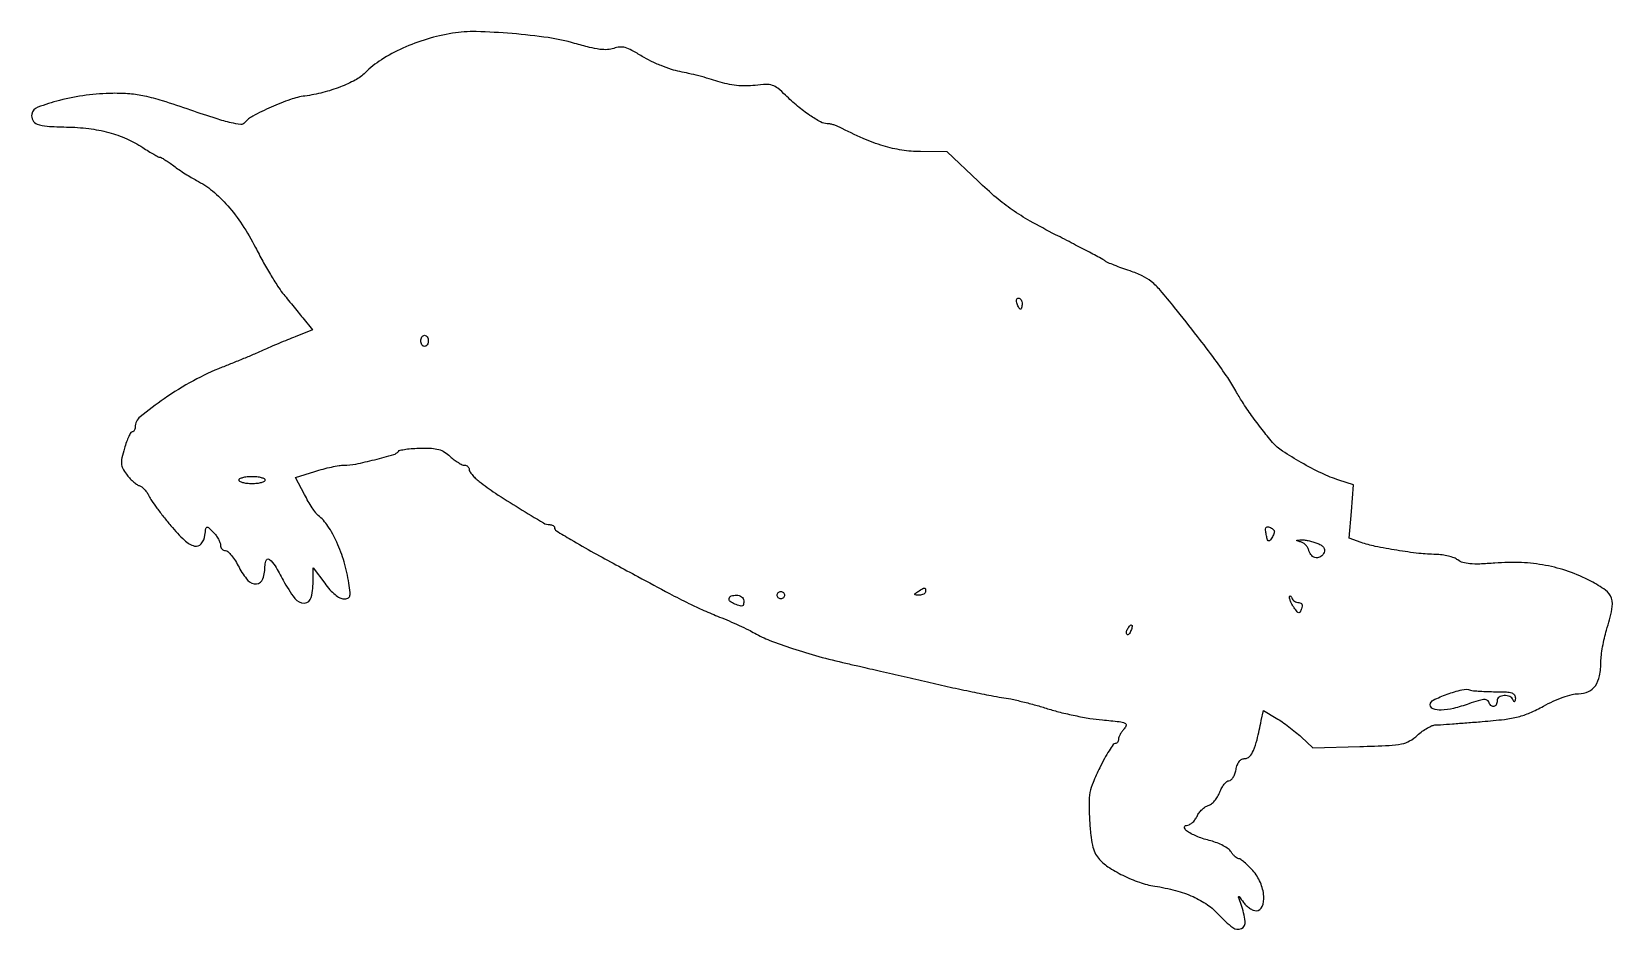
# Model space of a CAD drawing. Extents: x 0 to 426, y 0 to 242.
import ezdxf

# ---------------------------------------------------------------- set-up
doc = ezdxf.new("R2010")
doc.units = 0

msp = doc.modelspace()

# ---------------------------------------------------------------- linework, layer by layer
for points in [[(113.5, 241.355134, 0.033189), (106.679041, 239.786338, 0.033135), (100.121822, 237.32818, 0.035039), (94.367974, 234.222401, 0.054799), (89.977581, 230.711849, -0.072522), (87.323048, 228.738754, -0.031592), (83.32332, 226.898376, -0.029604), (78.622264, 225.398255, -0.029096), (73.749737, 224.453474, 0.051585), (69.85105, 223.514156, 0.01943), (64.62919, 221.438404, 0.017012), (59.71798, 219.058525, 0.100385), (57.515491, 217.257859, -0.251686), (56.444567, 216.814737, -0.032026), (53.897584, 217.238412, -0.020794), (49.868871, 218.355327, -0.004482), (43, 220.639175, 0.00601), (35.376686, 223.148028, 0.023288), (30.568754, 224.423697, 0.032913), (26.55816, 225.017457, 0.023176), (22, 225.176298, 0.030256), (14.770988, 224.654881, 0.029829), (7.622694, 223.264273, 0.025503), (1.739995, 221.426651, 0.262484), (0.153104, 219.556487, 0.172124), (0.399641, 217.93244, 0.183241), (1.609599, 216.878112, 0.072659), (4.271727, 216.312789, 0.012289), (9.479584, 216.106407, -0.026843), (15.489376, 215.69286, -0.035086), (20.894365, 214.639243, -0.037898), (25.740237, 212.933674, -0.042631), (30.075614, 210.568659, 0.007454), (31.61181, 209.584662, 0.010414), (33.01581, 208.754544, 0.007089), (34.206297, 208.105791, 0.121791), (34.634169, 208, -0.129961), (35.043135, 207.891875, -0.010158), (36.021312, 207.309163, -0.013306), (37.171006, 206.549021, -0.009771), (38.405609, 205.648213, 0.012324), (39.810303, 204.634248, 0.00802), (41.479228, 203.529937, 0.008065), (43.143351, 202.504197, 0.015192), (44.523678, 201.739569, -0.053835), (48.850266, 198.886006, -0.039846), (52.966973, 194.892018, -0.035493), (56.838379, 189.798611, -0.025717), (60.42687, 183.639417, 0.007908), (62.378173, 179.998114, 0.007679), (64.462333, 176.384176, 0.007613), (66.391556, 173.263476, 0.028044), (67.748103, 171.383244, 0.000098), (68.994315, 169.84615, 0.000059), (70.472163, 168.024524, 0.000059), (71.941037, 166.214839, 0.000104), (73.157134, 164.717581), (75.814268, 161.447507), (71.157134, 159.620996, 0.003772), (69.083022, 158.789428, 0.002436), (66.693033, 157.796597, 0.002448), (64.365935, 156.803128, 0.004619), (62.5, 155.975162, -0.005984), (60.486086, 155.088104, -0.002192), (57.61875, 153.880733, -0.002173), (54.473207, 152.588427, -0.002602), (51.5, 151.399984, 0.031243), (43.687133, 147.74545, 0.025753), (35.849708, 142.924267, 0.020011), (29.347035, 138.052393, 0.225664), (28, 135.219773, -0.062224), (27.941732, 134.753373, -0.080508), (27.77038, 134.358308, -0.097964), (27.516434, 134.0939, -0.153764), (27.218315, 134, 0.269209), (26.847656, 133.784837, 0.019612), (26.28121, 132.695951, 0.023173), (25.684795, 131.261868, 0.015171), (25.125856, 129.560684, 0.015522), (24.442954, 126.952327, 0.075419), (24.329521, 125.431961, 0.100043), (24.689333, 124.159153, 0.038385), (25.657541, 122.585824, 0.0275), (26.480378, 121.575293, 0.025583), (27.428262, 120.63519, 0.026475), (28.357569, 119.88801, 0.074129), (29.098243, 119.505918, -0.082152), (29.784413, 119.13797, -0.03945), (30.527569, 118.466171, -0.037728), (31.210216, 117.624601, -0.044039), (31.719694, 116.730778, 0.04295), (32.405045, 115.522304, 0.008132), (33.874475, 113.455299, 0.008631), (35.676743, 111.092036, 0.007825), (37.618276, 108.712794, 0.027319), (41.321111, 104.775441, 0.124018), (44.040789, 103.237393, 0.300865), (45.83185, 103.824161, 0.13958), (46.810577, 106.189423, -0.009773), (47.048536, 107.947729, -0.280795), (47.331119, 108.282168, -0.273946), (47.763469, 108.188649, -0.009401), (49.060577, 106.939423, -0.034646), (49.802752, 106.086594, -0.03337), (50.430294, 105.129081, -0.035211), (50.865995, 104.210856, -0.093433), (51, 103.5, 0.088293), (51.101929, 102.92728, 0.094755), (51.394442, 102.440625, 0.100011), (51.830526, 102.115069, 0.110933), (52.342782, 102, -0.194295), (53.00139, 101.734031, -0.030193), (53.970988, 100.678125, -0.029875), (55.015547, 99.223337, -0.02199), (56, 97.5, 0.059585), (58.371159, 93.989567, 0.239588), (60.695906, 93.041054, 0.302335), (62.41919, 94.406662, 0.078532), (63, 98.081787, -0.13958), (63.399422, 99.484716, -0.4552), (64.234704, 99.620989, -0.084399), (65.701819, 97.913344, -0.012922), (67.919316, 94, 0.038936), (71.029579, 89.121026, 0.244697), (73.610251, 87.888788, 0.34004), (75.449019, 89.406499, 0.056363), (76, 94.27879), (76, 97.394005), (79.08651, 93.197003, 0.024927), (80.490471, 91.474776, 0.037794), (81.888615, 90.14202, 0.04481), (83.174273, 89.26933, 0.127379), (84.214319, 89, 0.079124), (85.302809, 89.173336, 0.240017), (85.816657, 89.688792, 0.106406), (85.924028, 90.751443, 0.011099), (85.588437, 93.25, 0.032086), (84.316651, 98.940957, 0.035382), (82.356348, 104.233101, 0.038645), (79.946249, 108.616239, 0.079696), (77.318186, 111.5, -0.067277), (76.688453, 112.157614, -0.012045), (75.719558, 113.557849, -0.012815), (74.658914, 115.266307, -0.011263), (73.63873, 117.101188), (71.214518, 121.702376), (76.445151, 123.351188, -0.012641), (78.639429, 123.982359, -0.011905), (80.906948, 124.515662, -0.011958), (82.937988, 124.892117, -0.03986), (84.289102, 125, 0.050261), (87.448537, 125.318398, 0.012342), (92.544578, 126.487752, 0.007242), (97.692794, 127.883362, 0.164385), (98.937315, 128.744066, -0.184723), (99.414126, 129.046727, -0.014263), (100.933981, 129.31034, -0.018017), (102.817755, 129.513025, -0.012725), (104.944323, 129.610283, -0.018306), (107.864744, 129.562518, -0.055441), (109.823494, 129.238913, -0.071239), (111.379976, 128.549909, -0.047208), (112.934105, 127.360283, 0.022537), (114.001102, 126.456804, 0.025605), (115.102024, 125.693333, 0.026027), (116.091675, 125.148696, 0.113245), (116.739782, 125, -0.086495), (117.220991, 124.916128, -0.094084), (117.629811, 124.675089, -0.100248), (117.903255, 124.315852, -0.113177), (118, 123.89392, 0.145725), (118.16701, 123.333056, 0.029017), (118.795771, 122.482975, 0.028463), (119.671897, 121.545852, 0.023163), (120.709008, 120.64392, 0.021816), (125.063926, 117.496269, 0.008106), (131.444239, 113.442465, 0.003508), (138.057013, 109.453467, 0.13475), (139.709083, 109, -0.056113), (140.203338, 108.944357, -0.075136), (140.62265, 108.779687, -0.093977), (140.905062, 108.536159, -0.167378), (141.006323, 108.25, 0.255446), (141.510676, 107.34542, 0.00735), (145.40632, 104.971554, 0.008083), (151.621844, 101.442336, 0.001401), (163.5, 94.992606, 0.001724), (171.995305, 90.448241, 0.007088), (177.189819, 87.786212, 0.010839), (181.253854, 85.884249, 0.010046), (185.5, 84.109235, -0.007712), (188.053616, 83.055726, -0.006214), (190.765625, 81.847434, -0.006286), (193.242703, 80.668744, -0.015996), (195, 79.734371, 0.038209), (198.996838, 77.831693, 0.012519), (205.143196, 75.637537, 0.012158), (212.250254, 73.489322, 0.01192), (219.5, 71.673802, -0.000809), (223.175777, 70.83963, -0.000234), (228.85, 69.539483, -0.000235), (235.243774, 68.068148, -0.000251), (241.5, 66.622058, 0.002727), (247.60942, 65.241741, 0.00297), (253.5625, 63.967863, 0.002787), (258.672221, 62.935826, 0.014611), (261.5, 62.466414, -0.01877), (263.931273, 62.042021, -0.007676), (267.199389, 61.291615, -0.007582), (270.688862, 60.377457, -0.009617), (273.880898, 59.422769, 0.016666), (277.243384, 58.468521, 0.010185), (281.266519, 57.556936, 0.010205), (285.293034, 56.81573, 0.017818), (288.658773, 56.389381, -0.004314), (293.199371, 55.938394, -0.068729), (294.69716, 55.564121, -0.368014), (295.012187, 54.964029, -0.129141), (294.527875, 54.030802, 0.030935), (293.943154, 53.298358, 0.030296), (293.448813, 52.494394, 0.031757), (293.104065, 51.737144, 0.091184), (293, 51.171259, -0.078538), (292.929285, 50.723836, -0.090598), (292.724657, 50.344057, -0.10078), (292.420145, 50.090162, -0.124162), (292.062662, 50, 0.2444), (291.563407, 49.740462, 0.011228), (290.462996, 48.095319, 0.016528), (289.224408, 46.00078, 0.010877), (287.933252, 43.51598, 0.014834), (286.114547, 39.527267, 0.052177), (285.298599, 36.831146, 0.04949), (285.036766, 33.952759, 0.012411), (285.192516, 29.235386, 0.012046), (285.507749, 25.395744, 0.031356), (285.97307, 22.663666, 0.043908), (286.637031, 20.654372, 0.072688), (287.571926, 19.136439, 0.07257), (290.145724, 16.83885, 0.031155), (294.148571, 14.538553, 0.030839), (298.626931, 12.657611, 0.04588), (302.749737, 11.629971, -0.026634), (308.361059, 10.458348, -0.040306), (313.062253, 8.797153, -0.046001), (316.936477, 6.61904, -0.05661), (320.059975, 3.894944, 0.040932), (323.760188, 0.45831, 0.283401), (326.113447, 0.188046, 0.330933), (327.142567, 2.100626, 0.047601), (326.017499, 6.6849, -0.001089), (325.325335, 8.682094, -0.299695), (325.367908, 8.848188, -0.447583), (325.503328, 8.834032, -0.001372), (326.639472, 7.25, 0.049618), (327.392335, 6.389215, 0.044881), (328.324301, 5.660937, 0.047661), (329.286409, 5.162047, 0.096073), (330.121972, 5, 0.308444), (331.732236, 6.097792, 0.116183), (332.140273, 8.93721, 0.080134), (331.205672, 12.620024, 0.080264), (329.160801, 15.819892, 0.014934), (328.006239, 17.037838, 0.020037), (326.885292, 18.065843, 0.017576), (325.909912, 18.833775, 0.15928), (325.401347, 19, -0.141829), (324.968534, 19.125291, -0.041478), (324.409896, 19.546864, -0.038034), (323.83122, 20.149173, -0.032789), (323.318464, 20.861665, 0.097551), (322.577591, 21.652592, 0.032517), (321.226032, 22.497252, 0.030932), (319.569916, 23.260209, 0.030684), (317.827918, 23.815366, -0.031236), (314.350908, 24.927675, -0.048173), (311.536342, 26.351505, -0.190562), (310.805337, 27.354992, -0.484848), (311.271439, 27.968197, 0.113379), (312.030249, 28.156905, 0.059107), (312.845777, 28.700136, 0.054241), (313.590805, 29.489159, 0.055262), (314.143337, 30.415246, -0.051542), (314.707391, 31.376788, -0.042798), (315.489023, 32.269676, -0.044598), (316.357768, 32.967982, -0.083228), (317.179068, 33.336576, 0.10465), (318.004399, 33.749935, 0.046371), (318.887211, 34.598358, 0.043157), (319.688608, 35.706027, 0.044815), (320.276407, 36.921331, -0.034688), (320.817243, 38.09975, -0.044051), (321.480686, 39.095641, -0.05038), (322.162274, 39.789629, -0.175195), (322.744238, 40, 0.189661), (323.28801, 40.213961, 0.063866), (323.842682, 40.88125, 0.052689), (324.324292, 41.85171, 0.039516), (324.65, 43, -0.03899), (325.025832, 44.330318, -0.082312), (325.554805, 45.259499, -0.109259), (326.241997, 45.805448, -0.113914), (327.084858, 46, 0.211236), (328.31209, 46.542687, 0.083435), (329.332667, 48.129304, 0.041592), (330.309508, 51.057492, 0.009255), (331.463755, 56.210834), (332.018444, 58.921667), (335.50918, 56.862082, -0.018098), (337.075214, 55.85999, -0.010147), (338.907241, 54.536202, -0.010114), (340.706153, 53.121977, -0.016224), (342.17516, 51.836376), (345.350403, 48.870255), (357.997045, 49.229462, 0.00391), (365.927477, 49.516791, 0.037615), (369.277667, 49.918139, 0.082469), (371.441225, 50.730017, 0.056087), (373.561625, 52.294335, -0.029952), (374.826488, 53.333567, -0.029484), (376.212921, 54.220167, -0.030841), (377.517782, 54.847805, -0.090583), (378.489782, 55.050914, 0.010759), (379.775089, 55.11116, 0.000966), (382.993873, 55.337773, 0.001256), (386.832007, 55.625139, 0.000981), (391, 55.955961, 0.008934), (396.97021, 56.549165, 0.032541), (400.714635, 57.238134, 0.041697), (403.843894, 58.311274, 0.0225), (407.5, 60.116815, -0.020073), (410.109326, 61.421196, -0.020955), (412.778192, 62.49187, -0.022068), (415.196904, 63.22811, -0.060155), (416.967739, 63.461767, 0.10402), (419.597071, 64.045098, 0.134871), (421.487609, 65.617341, 0.104938), (422.612858, 68.28011, 0.046686), (422.985258, 72.091069, -0.029665), (423.094612, 73.813103, -0.013098), (423.433115, 76.06926, -0.012911), (423.917792, 78.448769, -0.016946), (424.489176, 80.591069, 0.021055), (425.941549, 86.221826, 0.131061), (425.793014, 89.171972, 0.160495), (424.207606, 91.349977, 0.036137), (420.25, 93.782174, 0.035476), (414.257558, 96.371675, 0.037828), (408.085336, 98.022547, 0.036502), (401.540042, 98.763728, 0.02905), (394.430169, 98.633619, -0.008944), (390.307446, 98.392187, -0.031177), (387.642947, 98.450087, -0.04958), (385.792605, 98.792799, -0.091613), (384.430169, 99.476211, 0.071267), (383.410603, 100.040315, 0.028855), (381.891987, 100.519026, 0.027832), (380.173047, 100.853222, 0.031644), (378.5, 100.975751, -0.025964), (373.955358, 101.256767, -0.011389), (367.977523, 102.077539, -0.01108), (362.1684, 103.142936, -0.034533), (358.339851, 104.213169), (355.179701, 105.336796), (355.724952, 112.546259), (356.270202, 119.755721), (352.385101, 120.989236, -0.034814), (347.765779, 122.818376, -0.017677), (342.224408, 125.717257, -0.016314), (337.147623, 128.829565, -0.070381), (334.5, 131.166334, -0.011745), (331.685504, 134.620814, -0.009837), (328.860302, 138.411384, -0.010107), (326.366481, 142.051775, -0.021138), (324.6067, 145, 0.025341), (322.422157, 148.590948, 0.00897), (318.948341, 153.507149, 0.007257), (314.254874, 159.711973, 0.003537), (308.095075, 167.5, 0.009311), (304.285509, 172.070143, 0.042684), (301.813447, 174.476724, 0.060324), (299.395033, 176.013777, 0.031774), (296.08755, 177.343008, -0.006391), (293.874737, 178.104383, -0.008054), (291.847593, 178.868046, -0.006597), (290.172093, 179.55594, -0.061943), (289.5, 179.946574, 0.039575), (288.736001, 180.437477, 0.001014), (285.126441, 182.362671, 0.002151), (280.871794, 184.597452, 0.001466), (276.015544, 187.103567, -0.009476), (269.174726, 190.77378, -0.02308), (264.319485, 193.801132, -0.025475), (260.052275, 197.076351, -0.014122), (255.176089, 201.473699), (246.821089, 209.447398), (239.660545, 209.482047, -0.036752), (234.610781, 209.878304, -0.035385), (229.60731, 211.010437, -0.030291), (224.169226, 213.019107, -0.016597), (217.763569, 216.094294, 0.030808), (216.985088, 216.44117, 0.022248), (216.080709, 216.733949, 0.022594), (215.192818, 216.935687, 0.044589), (214.473076, 217, -0.126339), (212.667464, 217.463639, -0.024681), (209.785424, 219.238754, -0.02452), (206.519749, 221.723538, -0.01957), (203.247865, 224.702632, 0.02347), (201.206722, 226.53222, 0.093968), (199.737939, 227.32792, 0.087899), (198.029927, 227.557734, 0.019074), (195.052154, 227.319771, -0.028063), (192.559793, 227.165612, -0.02824), (190.071107, 227.292153, -0.027646), (187.563315, 227.70341, -0.024578), (185.013746, 228.400712, 0.009875), (182.693479, 229.109227, 0.005954), (179.917351, 229.861754, 0.005962), (177.139755, 230.544065, 0.010384), (174.818759, 231.034372, -0.03172), (172.499067, 231.628758, -0.017049), (169.721749, 232.637372, -0.016915), (166.949362, 233.863072, -0.02538), (164.629155, 235.133165, 0.013579), (161.827295, 236.753967, 0.055803), (160.012876, 237.490887, 0.08781), (158.526053, 237.638764, 0.071342), (156.960362, 237.29114, -0.078608), (155.296486, 236.946869, -0.043694), (153.221689, 237.030316, -0.029449), (150.440656, 237.554825, -0.009815), (146.440508, 238.640068, 0.035795), (139.339183, 240.175895, 0.0148), (129.564091, 241.273673, 0.014408), (119.919249, 241.789424, 0.046113)], [(267, 168.5, -0.024748), (266.971531, 167.925176, -0.039339), (266.884553, 167.440625, -0.046727), (266.758929, 167.096084, -0.289661), (266.606989, 167, -0.222225), (266.420671, 167.087111, -0.030693), (266.160341, 167.440625, -0.030395), (265.887494, 167.925442, -0.02136), (265.638374, 168.5, -0.055937), (265.488865, 169.074366, -0.100118), (265.516384, 169.559375, -0.147206), (265.710807, 169.877514, -0.184534), (266.031385, 170, -0.152681), (266.400789, 169.884506, -0.098158), (266.715469, 169.559375, -0.08088), (266.92777, 169.073532, -0.062722)], [(107, 158.5, -0.064853), (106.925306, 157.926543, -0.082425), (106.70625, 157.440625, -0.098894), (106.381354, 157.115568, -0.148195), (106, 157, -0.148195), (105.618646, 157.115568, -0.098894), (105.29375, 157.440625, -0.082425), (105.074694, 157.926543, -0.064853), (105, 158.5, -0.064853), (105.074694, 159.073457, -0.082425), (105.29375, 159.559375, -0.098894), (105.618646, 159.884432, -0.148195), (106, 160, -0.148195), (106.381354, 159.884432, -0.098894), (106.70625, 159.559375, -0.082425), (106.925306, 159.073457, -0.064853)], [(63, 121, -0.277684), (62.767902, 120.614308, -0.052312), (61.971875, 120.29375, -0.042582), (60.841111, 120.072542, -0.027026), (59.5, 120, -0.027026), (58.158889, 120.072542, -0.042582), (57.028125, 120.29375, -0.052312), (56.232098, 120.614308, -0.277684), (56, 121, -0.277684), (56.232098, 121.385692, -0.052312), (57.028125, 121.70625, -0.042582), (58.158889, 121.927458, -0.027026), (59.5, 122, -0.027026), (60.841111, 121.927458, -0.042582), (61.971875, 121.70625, -0.052312), (62.767902, 121.385692, -0.277684)], [(334.984687, 107.143011, -0.0773), (334.924518, 106.808758, -0.019734), (334.724029, 106.294687, -0.01963), (334.445529, 105.718996, -0.018771), (334.118842, 105.15805, -0.07843), (333.693964, 104.675029, -0.367871), (333.351978, 104.679202, -0.14845), (333.06006, 105.146025, -0.018803), (332.790279, 106.316754, -0.024523), (332.625646, 107.486298, -0.126197), (332.729221, 108.127069, -0.270466), (333.07375, 108.378895, -0.117866), (333.656124, 108.301716, -0.039349), (334.169282, 108.056948, -0.04841), (334.600738, 107.748623, -0.055988), (334.896138, 107.426224, -0.16489)], [(346.4158, 104.032013, -0.040888), (347.502735, 103.513582, -0.09518), (348.180336, 102.923381, -0.13359), (348.459332, 102.261341, -0.125562), (348.373911, 101.532013, -0.143908), (347.507865, 100.398115, -0.185628), (346.253739, 100.05695, -0.175689), (345.041924, 100.641278, -0.130201), (344.303755, 101.94644, 0.065911), (343.98673, 102.723405, 0.05412), (343.460354, 103.449646, 0.055998), (342.815346, 104.019494, 0.088257), (342.147375, 104.330438, -0.002795), (341.103202, 104.614038, -0.355901), (341.030425, 104.716812, -0.371522), (341.116812, 104.804291, -0.002875), (342.1849, 104.883999, -0.047781), (343.008332, 104.861967, -0.019121), (344.122749, 104.681578, -0.018715), (345.317475, 104.394091, -0.022442)], [(192, 88.5, -0.036287), (191.924839, 87.465711, -0.274596), (191.629044, 87.100721, -0.168163), (191.048849, 87.0888, -0.013436), (189.581787, 87.606989, -0.07847), (188.365442, 88.308319, -0.272501), (188.058901, 89.125027, -0.276633), (188.624395, 89.779244, -0.07973), (190, 90, -0.072314), (190.769411, 89.888136, -0.08892), (191.416667, 89.5625, -0.10214), (191.846791, 89.075754, -0.130775)], [(203, 90, -0.099038), (202.923658, 89.618362, -0.097945), (202.70625, 89.29375, -0.097945), (202.381638, 89.076342, -0.099038), (202, 89, -0.099038), (201.618362, 89.076342, -0.097945), (201.29375, 89.29375, -0.097945), (201.076342, 89.618362, -0.099038), (201, 90, -0.099038), (201.076342, 90.381638, -0.097945), (201.29375, 90.70625, -0.097945), (201.618362, 90.923658, -0.099038), (202, 91, -0.099038), (202.381638, 90.923658, -0.097945), (202.70625, 90.70625, -0.097945), (202.923658, 90.381638, -0.099038)], [(241, 91, -0.17131), (240.865757, 90.619685, -0.095191), (240.485938, 90.298248, -0.075283), (239.919445, 90.083567, -0.055234), (239.25, 90.015313, -0.011938), (238.271084, 90.047261, -0.327416), (238.083458, 90.201904, -0.309569), (238.169589, 90.436556, -0.011213), (239, 91, -0.007234), (240.26282, 91.790433, -0.137048), (240.707705, 91.914708, -0.364836), (240.938046, 91.720828, -0.042895)], [(341.551949, 88, -0.106301), (342.085866, 87.885191, -0.180779), (342.406094, 87.567572, -0.141994), (342.483954, 87.051328, -0.058566), (342.307789, 86.359701, -0.029144), (341.901672, 85.461604, -0.305131), (341.563936, 85.279054, -0.19941), (341.155195, 85.497303, -0.013833), (340.339173, 86.550831, -0.027317), (339.832456, 87.329756, -0.027748), (339.416573, 88.15532, -0.028866), (339.137885, 88.910687, -0.092804), (339.078947, 89.44113, -0.068243), (339.146095, 89.755092, -0.405354), (339.282867, 89.821769, -0.190361), (339.461588, 89.673407, -0.029559), (339.662281, 89.25, 0.085916), (339.95854, 88.772101, 0.0651), (340.42543, 88.367188, 0.064634), (340.984674, 88.093361, 0.08174)], [(296.345077, 80.456872, -0.035865), (296.083816, 79.899181, -0.069269), (295.786868, 79.507038, -0.118528), (295.50546, 79.335123, -0.281567), (295.276326, 79.390341, -0.156651), (295.142323, 79.651151, -0.070517), (295.133355, 80.040231, -0.059701), (295.242038, 80.490157, -0.049364), (295.458881, 80.933469, -0.030391), (296.120758, 81.871774, -0.36195), (296.525317, 81.954259, -0.344086), (296.696703, 81.564815, -0.029555)], [(394.581787, 64, -0.010663), (397.516291, 63.937412, -0.068627), (398.972491, 63.672896, -0.169959), (399.679066, 63.131925, -0.157727), (399.921053, 62.25, -0.021021), (399.862835, 61.583427, -0.185333), (399.724694, 61.327933, -0.449116), (399.54862, 61.351958, -0.051902), (399.337719, 61.75, 0.19467), (398.432691, 62.686971, 0.119508), (396.901392, 62.966123, 0.134581), (395.53515, 62.505581, 0.249523), (395, 61.5, -0.121487), (394.750122, 60.486761, -0.24914), (394.093698, 60.038754, -0.232061), (393.313401, 60.319618, -0.111914), (392.747653, 61.25, 0.227293), (392.266004, 61.746288, 0.112413), (391.374732, 61.862348, 0.051008), (389.889095, 61.566877, 0.011186), (387.41432, 60.745054, -0.025067), (383.243304, 59.487321, -0.054132), (379.925415, 59.038056, -0.091917), (377.771074, 59.378848, -0.317735), (377, 60.46974, -0.288655), (377.800293, 61.740478, -0.024043), (381.554957, 63.321969, -0.028445), (385.512413, 64.518895, -0.13828), (387.831787, 64.430736, 0.054674), (388.646624, 64.262531, 0.007651), (390.363962, 64.126529, 0.008668), (392.409677, 64.031558, 0.007264)]]:
    msp.add_lwpolyline(points, format="xyb", close=True)

doc.saveas('drawing.dxf')
